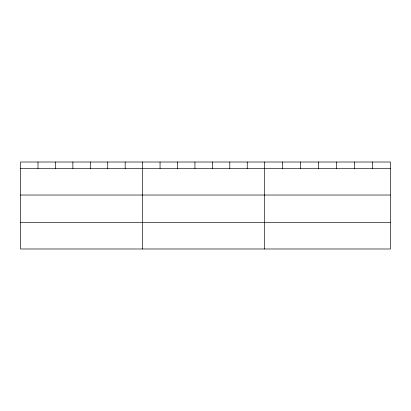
<?xml version="1.0" encoding="UTF-8"?>
<svg xmlns="http://www.w3.org/2000/svg" width="411" height="411" viewBox="0 0 411 411"><rect width="100%" height="100%" fill="white"/><g stroke="black" fill="none" stroke-linecap="round" stroke-linejoin="round"><path stroke-width="0.62" d="M390.45 195.025L390.45 162.011L20.55 162.011L20.55 248.989L390.45 248.989L390.45 195.025L20.55 195.025M20.55 168.448L390.45 168.448M20.55 222.413L390.45 222.413M372.484 162.011L372.484 168.448M354.518 162.011L354.518 168.448M336.552 162.011L336.552 168.448M318.582 162.011L318.582 168.448M300.616 162.011L300.616 168.448M282.65 162.011L282.65 168.448M264.684 162.011L264.684 248.989M247.247 162.011L247.247 168.448M229.806 162.011L229.806 168.448M212.369 162.011L212.369 168.448M194.932 162.011L194.932 168.448M177.495 162.011L177.495 168.448M160.054 162.011L160.054 168.448M142.617 162.011L142.617 248.989M125.18 162.011L125.18 168.448M107.739 162.011L107.739 168.448M90.302 162.011L90.302 168.448M72.865 162.011L72.865 168.448M55.428 162.011L55.428 168.448M37.987 162.011L37.987 168.448"/></g></svg>
